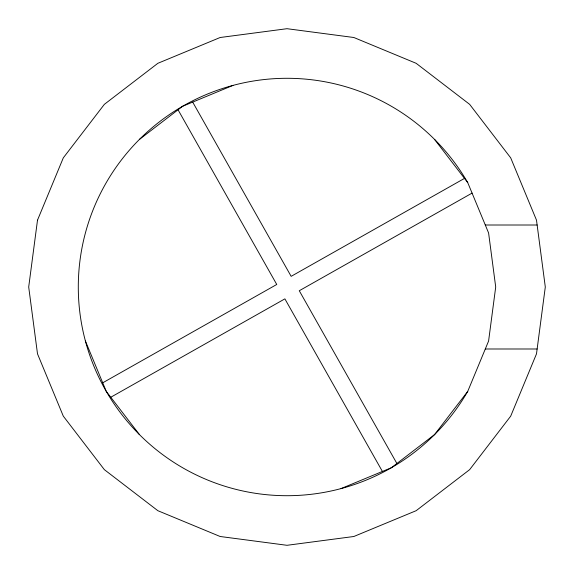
<?xml version="1.0" encoding="UTF-8"?>
<svg xmlns="http://www.w3.org/2000/svg" width="574" height="574" viewBox="0 0 574 574"><rect width="100%" height="100%" fill="white"/><g stroke="black" fill="none" stroke-linecap="round" stroke-linejoin="round"><path stroke-width="0.86" d="M341.021 488.596L391.353 467.745L434.575 434.575L467.745 391.353L488.596 341.021L495.706 287L488.596 232.979L467.745 182.647L434.575 139.425M139.425 139.425L182.647 106.255L232.979 85.404M102.717 382.815L276.754 284.474L178.048 109.785M464.488 178.399L291.147 276.345L192.692 102.093M110.775 397.244L284.883 298.867L382.406 471.455M472.072 193.101L299.276 290.738L396.892 463.491M485.288 225.008L537.142 225.008M485.288 348.992L537.142 348.992M139.425 434.575L106.255 391.353L85.404 341.021M467.745 391.353A208.706 208.706 0 0 1 152.849 446.881A208.706 208.706 0 0 1 152.849 127.119A208.706 208.706 0 0 1 467.745 182.647M37.504 220.151L28.7 287L37.504 353.849L63.305 416.15L104.353 469.647L157.85 510.695L220.151 536.496L287 545.3L353.849 536.496L416.15 510.695L469.647 469.647L510.695 416.15L536.496 353.849L545.3 287L536.496 220.151L510.695 157.85L469.647 104.353L416.15 63.305L353.849 37.504L287 28.7L220.151 37.504L157.85 63.305L104.353 104.353L63.305 157.85L37.504 220.151"/></g></svg>
